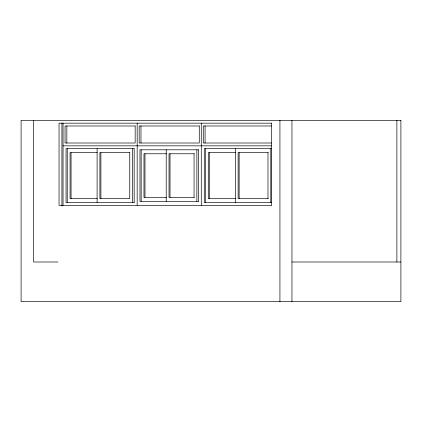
<?xml version="1.0" encoding="UTF-8"?>
<svg xmlns="http://www.w3.org/2000/svg" width="422" height="422" viewBox="0 0 422 422"><rect width="100%" height="100%" fill="white"/><g stroke="black" fill="none" stroke-linecap="round" stroke-linejoin="round"><path stroke-width="0.63" d="M271.462 123.171L59.038 123.171L59.038 205.335L271.462 205.335M271.43 125.983L203.277 125.983L203.277 143.005L271.43 143.005M63.047 145.838L271.462 145.838M134.243 148.671L66.048 148.671L66.048 202.502L134.243 202.502M271.742 148.671L204.28 148.671L204.28 202.502L271.742 202.502M198.551 149.805L139.972 149.805L139.972 201.368L198.551 201.368M97.313 152.637L70.057 152.637L70.057 198.535L97.313 198.535M235.893 152.637L208.289 152.637L208.289 198.535L235.893 198.535M268.339 152.637L238.135 152.637L238.135 198.535L268.339 198.535M166.727 153.772L143.981 153.772L143.981 197.401L166.727 197.401M194.405 153.772L169.022 153.772L169.022 197.401L194.405 197.401M57.967 261.999L33.591 261.999L33.591 120.339M291.95 261.999L400.9 261.999M396.891 120.339L396.891 261.999M291.95 120.339L291.95 301.661M279.934 120.339L279.934 301.661M271.393 123.171L271.393 205.335M270.792 148.671L270.792 202.502M267.986 152.637L267.986 198.535M239.137 152.637L239.137 198.535M235.334 148.671L235.334 202.502M209.291 152.637L209.291 198.535M205.482 148.671L205.482 202.502M205.081 125.983L205.081 143.005M201.278 123.171L201.278 205.335M198.472 149.805L198.472 201.368M196.868 149.805L196.868 201.368M194.062 153.772L194.062 197.401M170.024 153.772L170.024 197.401M166.215 149.805L166.215 201.368M144.983 153.772L144.983 197.401M141.175 149.805L141.175 201.368M140.974 125.983L140.974 143.005M137.171 123.171L137.171 205.335M134.164 148.671L134.164 202.502M132.561 148.671L132.561 202.502M100.905 152.637L100.905 198.535M97.102 148.671L97.102 202.502M71.06 152.637L71.06 198.535M67.251 148.671L67.251 202.502M66.85 125.983L66.85 143.005M63.047 123.171L63.047 205.335M61.923 122.976L61.923 205.994M400.9 120.339L21.1 120.339L21.1 301.661L400.9 301.661L400.9 120.339M135.167 125.983L65.046 125.983L65.046 143.005L135.167 143.005L135.167 125.983M199.274 125.983L139.17 125.983L139.17 143.005L199.274 143.005L199.274 125.983M129.754 152.637L99.909 152.637L99.909 198.535L129.754 198.535L129.754 152.637"/></g></svg>
